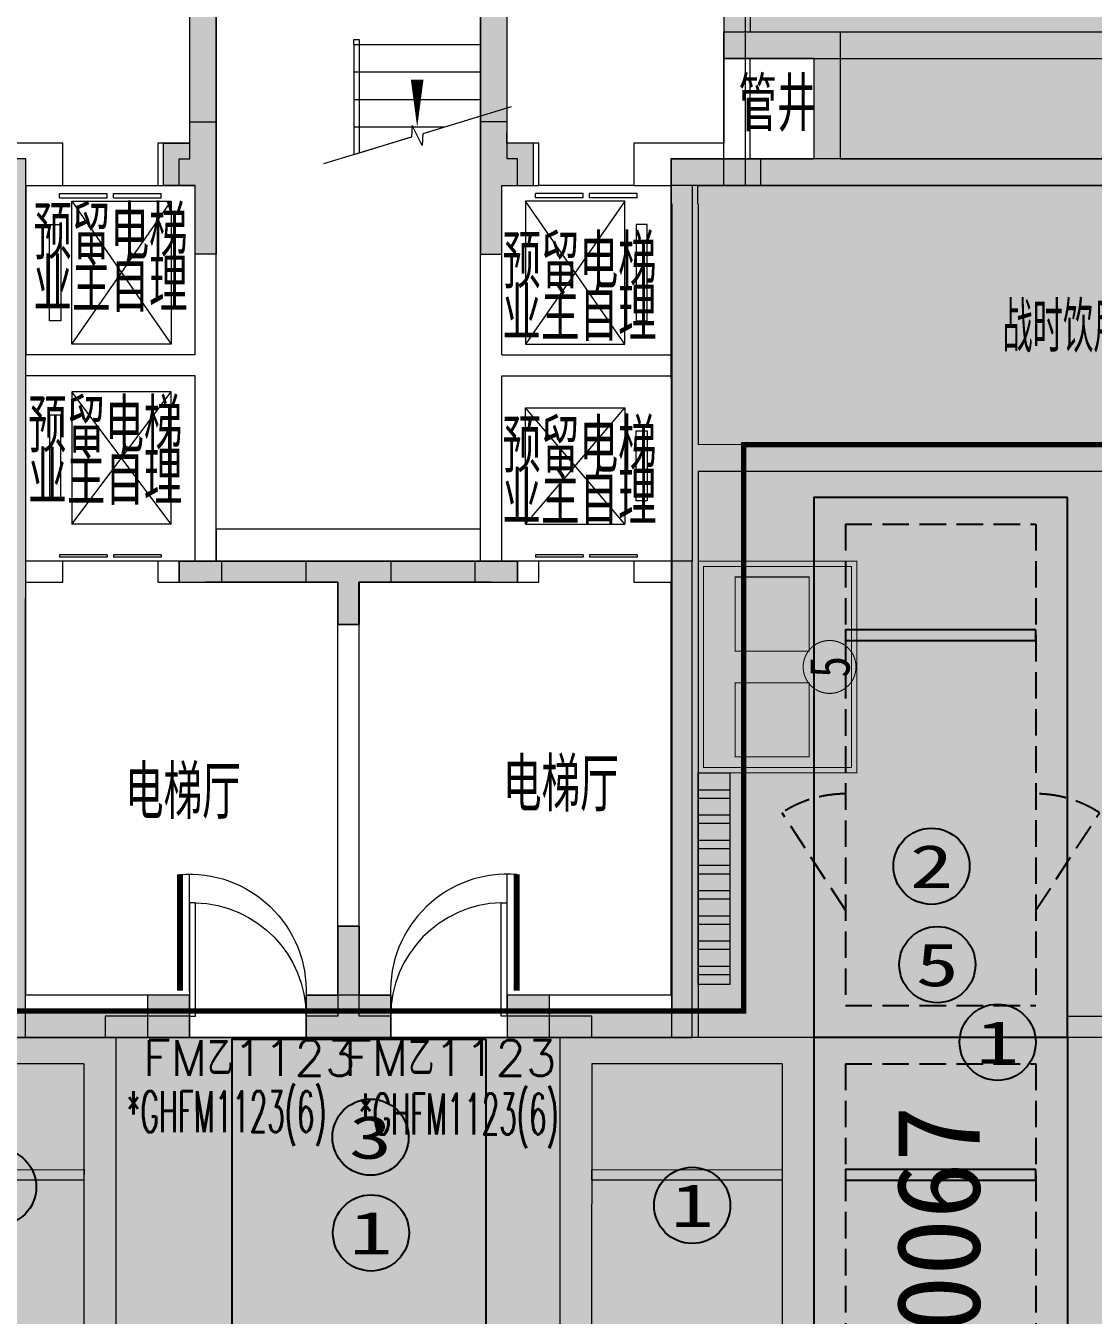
# Model space of a CAD drawing. Extents: x -264757 to 86229, y 4049843 to 4347093.
# Drawn here: x -84506 to -74415, y 4183683 to 4195866 of the extents above; entities that cross this region are included whole.
import ezdxf
from ezdxf.enums import TextEntityAlignment as Align

# ---------------------------------------------------------------- set-up
doc = ezdxf.new("R2010")
doc.units = 0
doc.header["$LTSCALE"] = 1000
doc.header["$MEASUREMENT"] = 0
doc.linetypes.add('AX-01DK-PB01$1$A-001-车位参照B1$0$A-001-车位参照B1$0$A-001-车位参照B1$0$A-H4-001-基本图形$0$A-001-车位B1$0$DASH', pattern=[0.35, 0.25, -0.1])
doc.linetypes.add('DASH', pattern=[0.35, 0.25, -0.1])
doc.layers.get('0').update_dxf_attribs({"color": 8})
doc.layers.add('AX-01DK-PB01$0$AX-001DK-01-PB01-02$0$A-3-WinF(Text)', color=8, linetype='Continuous', plot=False)
doc.layers.add('AX-01DK-PB01$0$AX-03CK-02-PB01$0$AX-03CK-02-PB01$0$WINDOW_TEXT', color=8, linetype='Continuous', plot=False)
for name, color, linetype in [('AX-01DK-PB01$0$AX-03CK-02-PB01$0$AX-03CK-02-PB01$0$PUB_HATCH', 8, 'Continuous'), ('PUB_HATCH', 8, 'Continuous'), ('不利因素2-紧邻集水坑、排水沟', 7, 'Continuous'), ('不利因素3-紧邻房间出入口', 7, 'Continuous'), ('不利因素5-单面靠墙', 7, 'Continuous'), ('不利因素9-坡道上停车', 7, 'Continuous'), ('不可售车位', 255, 'Continuous'), ('子母车位', 7, 'Continuous'), ('普通车位', 7, 'Continuous')]:
    doc.layers.add(name, color=color, linetype=linetype)
doc.layers.add('无关图层', color=8, linetype='Continuous', lineweight=0)
doc.layers.add('无关图层 @ 1', color=8, linetype='Continuous', lineweight=0)
doc.layers.add('车位归属楼栋范围线', color=7, linetype='Continuous', true_color=0x19e6c7)
doc.styles.add('-宋体', font='', dxfattribs={"width": 0.8})
doc.styles.add('AX-01DK-PB01$0$AX-001DK-01-PB01-02$0$_TCH_WINDOW', font='SIMPLEX', dxfattribs={"bigfont": 'GBCBIG'})
doc.styles.add('AX-01DK-PB01$0$AX-03CK-02-PB01$0$AX-03CK-02-PB01$0$_TCH_DIM_T3', font='SIMPLEX', dxfattribs={"width": 0.705882, "bigfont": 'GBCBIG'})
doc.styles.add('AX-01DK-PB01$0$Standard', font='gbenor.shx', dxfattribs={"bigfont": 'gbcbig.shx'})
doc.styles.add('AX-01DK-PB01$1$AX-001DK-01-PB01-02$0$Standard', font='gbenor.shx', dxfattribs={"bigfont": 'gbcbig.shx'})
doc.styles.add('AX-ACK-BIANH1$0$黑体', font='simhei.ttf')
doc.styles.add('AX-ACK-P01-WALL$0$黑体', font='simhei.ttf')
doc.styles.add('SX-ACK-PB01-WNC-ALL$0$黑体', font='simhei.ttf')
doc.styles.add('坑编号', font='', dxfattribs={"width": 0.8})
doc.styles.add('黑体', font='simhei.ttf')
doc.styles.get('-宋体').set_extended_font_data('SimSun')
doc.styles.get('坑编号').set_extended_font_data('SimSun')
pattern_1 = [(180, (475610.28, 3584445.37), (-1e-13, -238.125), []), (180, (475530.9, 3584524.75), (-1e-13, -238.125), [])]

# ---------------------------------------------------------------- blocks, each defined once
blk = doc.blocks.new('A$C741380cb')
at = {"layer": '子母车位', "true_color": 0x0617f9}
h = blk.add_hatch(color=5, dxfattribs=at)
h.dxf.hatch_style = 1
h.paths.add_polyline_path([(2400, 0), (2400, -10400), (0, -10400), (0, 0)])
blk = doc.blocks.new('子母车位1')
at = {"layer": '子母车位', "color": 8, "linetype": 'AX-01DK-PB01$1$A-001-车位参照B1$0$A-001-车位参照B1$0$A-001-车位参照B1$0$A-H4-001-基本图形$0$A-001-车位B1$0$DASH'}
for p, q in [((330318, -478521), (332118, -478521)), ((330318, -478521), (330318, -483071, 0)), ((332118, -478521), (332118, -483071, 0)), ((330318, -483071, 0), (332118, -483071, 0)), ((330318, -483621, 0), (332118, -483621, 0)), ((330318, -483621, 0), (330318, -488371)), ((332118, -483621, 0), (332118, -488371)), ((330318, -488371), (332118, -488371))]:
    blk.add_line(p, q, dxfattribs=at)
at = {"layer": '子母车位', "color": 83}
for p, q in [((330018, -483371, 0), (330018, -488671)), ((330018, -483371, 0), (332418, -483371, 0)), ((332418, -483371, 0), (332418, -488671)), ((330018, -488671), (332418, -488671))]:
    blk.add_line(p, q, dxfattribs=at)
blk.add_lwpolyline([(332418, -478271), (330018, -478271), (330018, -483371), (332418, -483371)], close=True, dxfattribs=at)
at = {"layer": '子母车位'}
blk.add_lwpolyline([(332118, -479521), (330318, -479521), (330318, -479621), (332118, -479621)], close=True, dxfattribs=at)
at = {"layer": '子母车位', "linetype": 'AX-01DK-PB01$1$A-001-车位参照B1$0$A-001-车位参照B1$0$A-001-车位参照B1$0$A-H4-001-基本图形$0$A-001-车位B1$0$DASH'}
for points in [[(330318, -482171), (329718, -481249)], [(332118, -482171), (332718, -481249)]]:
    blk.add_lwpolyline(points, dxfattribs=at)
at = {"layer": '子母车位', "elevation": 0}
blk.add_lwpolyline([(332118, -484621), (330318, -484621), (330318, -484721), (332118, -484721)], close=True, dxfattribs=at)
at = {"layer": '子母车位', "linetype": 'AX-01DK-PB01$1$A-001-车位参照B1$0$A-001-车位参照B1$0$A-001-车位参照B1$0$A-H4-001-基本图形$0$A-001-车位B1$0$DASH', "elevation": 0}
for points in [[(330318, -487471), (329718, -486549)], [(332118, -487471), (332718, -486549)]]:
    blk.add_lwpolyline(points, dxfattribs=at)
at = {"layer": '子母车位', "linetype": 'AX-01DK-PB01$1$A-001-车位参照B1$0$A-001-车位参照B1$0$A-001-车位参照B1$0$A-H4-001-基本图形$0$A-001-车位B1$0$DASH'}
for centre, start, end in [((330318, -482171, 0), 89.9997, 123.0554), ((332118, -482171, 0), 56.9439, 89.9997), ((330318, -487471), 89.9997, 123.0554), ((332118, -487471), 56.9439, 89.9997)]:
    blk.add_arc(centre, 1100, start, end, dxfattribs=at)
at = {"layer": '子母车位', "rotation": 179.9996583709065}
blk.add_blockref('A$C741380cb', (332418, -488671), dxfattribs=at)
blk = doc.blocks.new('A$C7e5eb487')
at = {"layer": '普通车位', "true_color": 0xf18f8e}
h = blk.add_hatch(color=11, dxfattribs=at)
h.dxf.hatch_style = 1
h.paths.add_polyline_path([(2400, 0), (2400, -5300), (0, -5300), (0, 0)])
blk = doc.blocks.new('普通车位')
at = {"layer": '无关图层'}
for p, q in [((-2.253, 3.186), (0.077, 3.764)), ((1.352, -1.38), (0.077, 3.764)), ((-1.889, 2.967), (-0.142, 3.4)), ((1.001, -1.21), (-0.142, 3.4)), ((-0.977, -1.958), (-2.253, 3.186)), ((-0.746, -1.643), (-1.889, 2.967)), ((-0.746, -1.643), (1.001, -1.21)), ((-0.977, -1.958), (1.352, -1.38))]:
    blk.add_line(p, q, dxfattribs=at)
for points in [[(0.074, 2.527), (0.879, 1.777)], [(-1.673, 2.094), (-2.033, 1.054)]]:
    blk.add_lwpolyline(points, dxfattribs=at)
blk.add_lwpolyline([(0.76, -0.239), (-0.987, -0.673), (-1.011, -0.575), (0.736, -0.142)], close=True, dxfattribs=at)
for centre, start, end in [((0.074, 2.527), 283.9287, 316.9845), ((-1.673, 2.094), 250.873, 283.9287)]:
    blk.add_arc(centre, 1.1, start, end, dxfattribs=at)
at = {"layer": '普通车位', "xscale": -0.0009999999999999812, "yscale": 0.0009999999999999812, "zscale": 0.0009999999999999812, "rotation": 13.92873520577783}
blk.add_blockref('A$C7e5eb487', (0.077, 3.764), dxfattribs=at)
blk = doc.blocks.new('SX-ACK-PB01-WNC-ALL$0$20200722.21182536')
at = {"layer": '不利因素3-紧邻房间出入口', "true_color": 0xe4d218}
h = blk.add_hatch(color=52, dxfattribs=at)
h.dxf.hatch_style = 1
edge = h.paths.add_edge_path()
edge.add_arc((360, 360), 360, 0, 360)
at = {"layer": '不利因素3-紧邻房间出入口'}
blk.add_circle((360, 360), 360, dxfattribs=at)
at = {"layer": '不利因素3-紧邻房间出入口', "style": 'SX-ACK-PB01-WNC-ALL$0$黑体', "width": 1.390625}
blk.add_text('3', height=407, dxfattribs=at).set_placement((156, 156), (564, 156), align=Align.FIT)
blk = doc.blocks.new('20200722.21182239')
at = {"layer": '不利因素2-紧邻集水坑、排水沟', "true_color": 0xc46e92}
h = blk.add_hatch(color=233, dxfattribs=at)
h.dxf.hatch_style = 1
edge = h.paths.add_edge_path()
edge.add_arc((360, 360), 360, 0, 360)
at = {"layer": '不利因素2-紧邻集水坑、排水沟'}
blk.add_circle((360, 360), 360, dxfattribs=at)
at = {"layer": '不利因素2-紧邻集水坑、排水沟', "style": '黑体', "width": 1.390625}
blk.add_text('2', height=407, dxfattribs=at).set_placement((156, 156), (564, 156), align=Align.FIT)
blk = doc.blocks.new('SX-ACK-PB01-WNC-ALL$0$20200722.21183209')
at = {"layer": '不利因素5-单面靠墙', "true_color": 0x6d711d}
h = blk.add_hatch(color=66, dxfattribs=at)
h.dxf.hatch_style = 1
edge = h.paths.add_edge_path()
edge.add_arc((360, 360), 360, 0, 360)
at = {"layer": '不利因素5-单面靠墙'}
blk.add_circle((360, 360), 360, dxfattribs=at)
at = {"layer": '不利因素5-单面靠墙', "style": 'SX-ACK-PB01-WNC-ALL$0$黑体', "width": 1.390625}
blk.add_text('5', height=407, dxfattribs=at).set_placement((156, 156), (564, 156), align=Align.FIT)
blk = doc.blocks.new('销控车位')
at = {"layer": '不可售车位', "true_color": 0x757b8a}
h = blk.add_hatch(color=8, dxfattribs=at)
h.dxf.hatch_style = 1
h.paths.add_polyline_path([(2400, 0), (2400, -5300), (0, -5300), (0, 0)])
at = {"layer": '不可售车位', "color": 8, "true_color": 0x757b8a}
blk.add_lwpolyline([(2400, 0), (2400, -5300), (0, -5300), (0, 0)], close=True, dxfattribs=at)
blk = doc.blocks.new('AX-01DK-PB01-RFTC')
at = {"layer": '无关图层'}
h = blk.add_hatch(color=251, dxfattribs=at)
h.dxf.hatch_style = 1
h.paths.add_polyline_path([(19773, -61220), (19773, -62171), (18423, -62170), (18423, -70471), (12324, -70471), (12323, -62170), (7773, -62170), (7777, -120370), (8177, -120370), (8177, -120315), (14323, -119683), (14322, -126122), (25972, -126122), (25972, -124922), (26822, -124926), (26822, -122452), (33923, -122452), (33923, -124922), (34773, -124922), (34773, -126122), (41373, -126125), (41373, -124372), (41823, -124372), (41823, -122152), (41447, -122152), (41447, -120270), (48923, -120270), (48923, -123125), (49323, -123125), (49323, -124675), (51824, -124674), (51824, -124055), (54717, -124055), (54717, -125871), (56816, -125871), (56816, -116250), (55967, -116250), (55967, -111420), (63072, -111420), (63072, -103570), (62080, -103570), (62073, -94584), (64569, -94584), (64573, -65385), (66999, -65385), (67002, -52470), (67402, -52470), (67397, -31965), (65807, -31965), (65807, -26418), (68456, -26418), (68457, -17070), (67422, -17070), (67422, -13843), (60301, -13843), (60302, -3770), (55750, -3770), (55750, -12070), (49652, -12070), (49649, -9275), (45355, -9275), (45349, -3821), (40751, -3820), (40750, -12070), (34663, -12070), (34649, -3820), (25757, -3820), (25757, -12071), (19650, -12071), (19650, -3820), (10752, -3820), (10751, -12072), (4662, -12071), (4661, -3769), (4150, -3770), (100, -3769), (100, -23171), (-701, -23171), (-701, -29550), (100, -29550), (11250, -29550), (11250, -32020), (12100, -32020), (12100, -32970), (10750, -32970), (10754, -41272), (4647, -41271), (4650, -32970), (1953, -32970), (1953, -34670), (100, -34670), (100, -57801), (9743, -57801), (9743, -57272), (13567, -57272), (13567, -56751), (15417, -56751), (15416, -58750), (18923, -58750), (18923, -61220)])
h.paths.add_polyline_path([(41812, -58753), (48919, -58753), (48919, -61220), (49773, -61220), (49773, -62170), (48419, -62173), (48426, -70475), (42319, -70475), (42324, -67872), (39323, -67876), (39323, -62423), (41812, -62423)], flags=16)
h.paths.add_polyline_path([(33923, -58751), (33923, -61220), (34773, -61220), (34773, -62170), (33423, -62171), (33430, -70475), (27323, -70475), (27323, -62171), (26373, -62170), (26373, -60670), (26815, -60670), (26823, -58751), (31623, -58751), (31623, -58751)], flags=16)
h.paths.add_polyline_path([(40754, -41272), (34647, -41271), (34650, -32970), (33700, -32970), (33700, -31470), (34142, -31470), (34150, -29551), (38951, -29551), (38950, -29550), (41250, -29550), (41250, -32020), (42100, -32020), (42100, -32970), (40750, -32970)], flags=16)
h.paths.add_polyline_path([(49647, -41270), (49655, -38470), (45349, -38475), (45349, -33220), (49142, -33220), (49142, -29550), (56249, -29550), (56250, -32020), (57100, -32020), (57100, -32970), (55749, -32970), (55754, -41271)], flags=16)
h.paths.add_polyline_path([(25764, -41272), (19657, -41271), (19657, -32970), (19150, -32970), (19150, -29550), (26257, -29550), (26250, -32020), (27100, -32020), (27100, -32970), (25757, -32970)], flags=16)
h.paths.add_polyline_path([(41812, -87950), (48919, -87950), (48919, -90420), (49773, -90420), (49773, -91370), (48419, -91370), (48428, -99684), (41519, -99659), (41519, -97070), (39326, -97074), (39319, -91620), (41822, -91620)], flags=16)
h.paths.add_polyline_path([(33925, -87950), (33923, -90420), (34773, -90420), (34773, -91370), (33425, -91370), (33428, -99683), (26519, -99658), (26523, -95371), (27330, -95371), (27324, -91371), (26373, -91370), (26373, -89870), (26823, -89870), (26823, -87951), (31623, -87951), (31623, -87951)], flags=16)
h.paths.add_polyline_path([(18923, -87950), (18922, -90419), (19772, -90419), (19772, -91369), (18420, -91369), (18427, -99677), (11523, -99666), (11523, -95370), (12323, -95370), (12323, -91370), (10974, -91370), (10974, -90420), (11823, -90420), (11823, -87950)], flags=16)
h.paths.add_polyline_path([(62209, -60116), (64273, -60116), (64273, -55267), (62209, -55267)], flags=16)
h.paths.add_polyline_path([(59799, -89432), (61752, -89432), (61752, -84521), (59799, -84521)], flags=16)
blk.add_lwpolyline([(100, -29550), (11250, -29550), (11250, -32020), (12100, -32020), (12100, -32970), (10750, -32970), (10754, -41272), (4647, -41271), (4650, -32970), (1953, -32970), (1953, -34670), (99, -34670)], dxfattribs=at)
blk = doc.blocks.new('*U122')
at = {"layer": '无关图层', "const_width": 10}
for points in [[(1000, 0), (-1000, 0), (-1000, 1500), (1000, 1500)], [(950, 50), (-950, 50), (-950, 1450), (950, 1450)], [(-150, 1050), (-850, 1050), (-850, 350), (-150, 350)], [(850, 1050), (150, 1050), (150, 350), (850, 350)]]:
    blk.add_lwpolyline(points, close=True, dxfattribs=at)
blk.add_lwpolyline([(0, 1492, 0.098491), (-96, 1473, 0.098491), (-177, 1419, 0.098491), (-231, 1338, 0.098491), (-250, 1242, 0.098491), (-231, 1146, 0.098491), (-177, 1065, 0.098491), (-96, 1011, 0.098491), (0, 992, 0.098491), (96, 1011, 0.098491), (177, 1065, 0.098491), (231, 1146, 0.098491), (250, 1242, 0.098491), (231, 1338, 0.098491), (177, 1419, 0.098491), (96, 1473, 0.098491)], format="xyb", close=True, dxfattribs=at)
at = {"layer": '无关图层', "style": '坑编号', "width": 0.8}
blk.add_attdef('X', text='', height=380, dxfattribs=at).set_placement((0, 1242), align=Align.MIDDLE_CENTER)
blk = doc.blocks.new('*U184')
at = {"layer": '无关图层'}
ref = blk.add_blockref('*U122', (-78149, 4189808), dxfattribs=dict(at, xscale=-1, rotation=270))
ref.add_attrib('X', '5', dxfattribs={"layer": '无关图层 @ 1', "height": 380, "rotation": 90, "style": '坑编号', "width": 0.8}).set_placement((-76907, 4189808), align=Align.MIDDLE_CENTER)
blk = doc.blocks.new('fasdfasdfasdfasdfasdf')
at = {"layer": '不利因素9-坡道上停车', "true_color": 0xe0aa15}
h = blk.add_hatch(color=42, dxfattribs=at)
h.dxf.hatch_style = 1
edge = h.paths.add_edge_path()
edge.add_arc((-119587, 4058555), 720, 0, 360)
at = {"layer": '不利因素9-坡道上停车'}
blk.add_circle((-119587, 4058555), 720, dxfattribs=at)
at = {"layer": '不利因素9-坡道上停车', "style": 'AX-ACK-P01-WALL$0$黑体', "width": 1.390625}
blk.add_text('1', height=815, dxfattribs=at).set_placement((-119994, 4058148), (-119180, 4058148), align=Align.FIT)
blk = doc.blocks.new('AX-01DK-PB01$0$AX-001DK-01-PP01$0$AX-001DK-01-PP01$0$$DORLIB2D$00000127')
at = {"layer": '无关图层'}
for points in [[(-0.533, 0.795), (-0.533, 0.69)], [(-0.033, 0.795), (-0.533, 0.795)], [(-0.033, 0.69), (-0.533, 0.69)], [(-0.033, 0.795), (-0.033, 0.69)], [(0.533, 0.795), (0.033, 0.795)], [(0.033, 0.795), (0.033, 0.69)], [(0.533, 0.69), (0.033, 0.69)], [(0.533, 0.795), (0.533, 0.69)], [(0.5, 0.5), (-0.5, 0.5)]]:
    blk.add_lwpolyline(points, dxfattribs=at)
blk = doc.blocks.new('AX-01DK-PB01$0$$DorLib2D$00000001')
at = {"layer": '无关图层'}
for p, q in [((0.45, 0.975), (0.5, 0.975)), ((0.45, 0), (0.45, 0.975)), ((0.5, 0), (0.5, 0.975)), ((0.5, 0), (0.45, 0))]:
    blk.add_line(p, q, dxfattribs=at)
at = {"layer": '无关图层', "lineweight": 13}
blk.add_arc((0.475, 0), 0.975, 91.4693, 180, dxfattribs=at)
blk = doc.blocks.new('AX-01DK-PB01$0$AX-03CK-02-PB01$0$AX-03CK-02-PB01$0$$U_DORLIB2D$00000009')
at = {"layer": '无关图层'}
blk.add_line((0.5, 0.219), (0.5, 1.213), dxfattribs=at)
at = {"layer": '无关图层', "const_width": 0.05}
blk.add_lwpolyline([(0.583, 0.219), (0.583, 1.219)], dxfattribs=at)
at = {"layer": '无关图层'}
blk.add_arc((0.5, 0.219), 1.001, 85.224, 182.3859, dxfattribs=at)
blk = doc.blocks.new('_FZH')
blk.add_lwpolyline([(-0.5, -0.5), (0.5, -0.5), (0.5, 0.5), (-0.5, 0.5)], close=True)
at = {"layer": 'PUB_HATCH'}
blk.add_solid([(-0.5, -0.5), (0.5, -0.5), (-0.5, 0.5), (0.5, 0.5)], dxfattribs=at)

msp = doc.modelspace()

# ---------------------------------------------------------------- hatches: boundary and pattern name
at = {"layer": 'AX-01DK-PB01$0$AX-03CK-02-PB01$0$AX-03CK-02-PB01$0$PUB_HATCH'}
for points in [[(-77656.4, 4198328), (-77906.4, 4198028), (-77906.4, 4195558), (-77656.4, 4195808)], [(-77656.4, 4195808), (-77906.4, 4195558), (-77056.4, 4195558), (-76806.4, 4195808)], [(-76806.4, 4195808), (-77056.4, 4195558), (-77056.4, 4194608), (-76931.4, 4194524.6), (-76806.4, 4194608)], [(-78406.4, 4194608), (-78156.4, 4194358), (-76931.4, 4194358), (-76931.4, 4194524.6), (-77056.4, 4194608)], [(-78156.4, 4194358), (-78406.4, 4194608), (-78406.4, 4194183), (-78318.2, 4194183.2), (-78156.4, 4194183)], [(-76931.4, 4194524.6), (-76931.4, 4194358), (-73854.2, 4194358), (-73854.2, 4194608), (-76806.4, 4194608)], [(-78320.6, 4194183.1), (-78399, 4194183.3), (-78399, 4191783.4), (-78232.4, 4191783.4), (-78149, 4191908.4), (-78149, 4194183.3)], [(-78149, 4191658.4), (-71749.8, 4191657.6), (-71749.8, 4191907.6), (-78149, 4191908.4), (-78232.4, 4191783.4)], [(-78232.4, 4191783.4), (-78399, 4191783.4), (-78399, 4186558.3), (-78149, 4186308.4), (-78149, 4191658.4)], [(-81857, 4186307.8), (-81056.5, 4186308), (-81056.6, 4186708), (-81857, 4186707.8)], [(-79956.6, 4186707.7), (-79731.6, 4186707.8), (-79731.6, 4186708.1), (-79956.6, 4186708.1)], [(-79731.5, 4186308.5), (-79956.5, 4186308.4), (-79956.6, 4186707.7), (-79956.5, 4186308.1), (-79731.5, 4186308.1)], [(-83181.7, 4186308), (-83356.4, 4186308), (-83356.4, 4186557.6), (-84506.4, 4186557.5), (-84756.4, 4186307.4), (-83181.7, 4186307.7)], [(-79556, 4186558.2), (-79555.9, 4186308.5), (-79731.5, 4186308.5), (-79731.5, 4186308.1), (-78149, 4186308.4), (-78399, 4186558.3)], [(-82957, 4186307.7), (-82957, 4186308), (-83181.7, 4186308), (-83181.7, 4186307.7)]]:
    msp.add_hatch(color=256, dxfattribs=at).paths.add_polyline_path(points)
at = {"layer": '无关图层'}
h = msp.add_hatch(color=256, dxfattribs=at)
h.dxf.hatch_style = 1
h.paths.add_polyline_path([(-83055.7, 4194357.8), (-83055.7, 4194607.8), (-82956.6, 4194607.8), (-82956.6, 4198327.8), (-82706.6, 4198327.8), (-82705.7, 4194607.8), (-82705.7, 4193707.8), (-82905.7, 4193707.8), (-82905.7, 4194357.8)])
h = msp.add_hatch(color=256, dxfattribs=at)
h.dxf.hatch_style = 1
h.paths.add_polyline_path([(-79856.8, 4194357.8), (-79856.8, 4194607.8), (-79955.9, 4194607.8), (-79955.9, 4198327.8), (-80205.9, 4198327.8), (-80206.8, 4194607.8), (-80206.8, 4193707.8), (-80006.8, 4193707.8), (-80006.8, 4194357.8)])
for points in [[(-83205.7, 4194758.3), (-82955.7, 4194758.3), (-82956.6, 4194958.3), (-82705.7, 4194958.3), (-82705.7, 4193708), (-82906.4, 4193708), (-82906.4, 4194357.8), (-83205.7, 4194358.3)], [(-79707.3, 4194758.3), (-79957.3, 4194758.3), (-79956.4, 4194958.3), (-80207.3, 4194958.3), (-80207.3, 4193708), (-80006.6, 4193708), (-80006.6, 4194357.8), (-79707.3, 4194358.3)], [(-77556.2, 4194608), (-78406.2, 4194608), (-78406.2, 4194358.8), (-77556.2, 4194358.8)], [(-83056.4, 4190807.4), (-82656.2, 4190808), (-82656.2, 4190606.9), (-83056.4, 4190606.4)], [(-81055.7, 4190808), (-81055.7, 4190608), (-81355.8, 4190608), (-81356, 4190208), (-81557.1, 4190208), (-81556.4, 4190608), (-81856.8, 4190608), (-81856.8, 4190808)], [(-80256.6, 4190807.4), (-79856.4, 4190808), (-79856.4, 4190606.9), (-80256.6, 4190606.4)], [(-81855.9, 4186708), (-81555.7, 4186708), (-81555.7, 4187358), (-81355.7, 4187358), (-81355.7, 4186708), (-81055.7, 4186708), (-81055.7, 4186308), (-81855.9, 4186308)], [(-74656.4, 4186508), (-74056.4, 4186508), (-74056.4, 4186858), (-73856.4, 4186858), (-73856.4, 4186508), (-73256.4, 4186508), (-73256.4, 4186308), (-74656.4, 4186308)], [(-82955.5, 4186509), (-83755.7, 4186509.5), (-83755.7, 4186308.5), (-82955.5, 4186308)], [(-79155.7, 4186508.5), (-79955.9, 4186509), (-79955.9, 4186308), (-79155.7, 4186307.4)]]:
    msp.add_hatch(color=256, dxfattribs=at).paths.add_polyline_path(points)
h = msp.add_hatch(color=256, dxfattribs=at)
h.dxf.hatch_style = 1
h.paths.add_polyline_path([(-79856.4, 4190808), (-83056.4, 4190808), (-83056.4, 4190608), (-81556.4, 4190608), (-81556.4, 4190208), (-81356.4, 4190208), (-81356.4, 4190608), (-79856.4, 4190608)])
h = msp.add_hatch(dxfattribs=at)
h.set_pattern_fill('ANSI32', color=256, scale=50, angle=-225)
h.set_pattern_definition(pattern_1)
h.paths.add_polyline_path([(-78149, 4186808), (-78149, 4188808), (-77849, 4188808), (-77849, 4186808)])
h = msp.add_hatch(dxfattribs=at)
h.set_pattern_fill('ANSI32', color=256, scale=50, angle=-225)
h.set_pattern_definition(pattern_1)
h.paths.add_polyline_path([(-78149, 4186808), (-78149, 4188808), (-77849, 4188808), (-77849, 4186808)])
h = msp.add_hatch(color=256, dxfattribs=at)
h.dxf.hatch_style = 1
h.paths.add_polyline_path([(-79155.7, 4186508), (-81355.7, 4186508), (-81355.7, 4187358), (-81555.7, 4187358), (-81555.7, 4186508), (-83755.7, 4186508), (-83755.7, 4186308), (-79155.7, 4186308)])
h.paths.add_polyline_path([(-81855.7, 4186308), (-82955.7, 4186308), (-82955.7, 4186508), (-81855.7, 4186508)])
h.paths.add_polyline_path([(-79955.9, 4186308), (-81055.7, 4186308), (-81055.7, 4186508), (-79955.9, 4186508)], flags=17)

# ---------------------------------------------------------------- linework, layer by layer
for p, q in [((-77706, 4198277.8), (-77706, 4194357.8)), ((-77656.4, 4198328), (-77656.4, 4195808)), ((-82956.4, 4194757.8), (-82956.4, 4198076.6)), ((-82706.4, 4194457.8), (-82706.4, 4198077.8)), ((-80206.4, 4194457.8), (-80206.4, 4198077.8)), ((-79956.4, 4194757.8), (-79956.4, 4198077.8)), ((-77906.4, 4198028), (-77906.4, 4195558)), ((-77906, 4198077.8), (-77906, 4194757.8)), ((-77656.4, 4195808), (-76806.4, 4195808)), ((-76806.4, 4195808), (-76806.4, 4194608)), ((-81406, 4195687.8), (-81406, 4195737.8)), ((-81406, 4195737.8), (-81356, 4195737.8)), ((-81406, 4195687.8), (-81406, 4194648.1)), ((-81406, 4195687.8), (-81406, 4194648.1)), ((-80206, 4195687.8), (-81406, 4195687.8)), ((-81356, 4195737.8), (-81356, 4194663.2)), ((-80206, 4195687.8), (-80206, 4195012.1)), ((-77906.4, 4195558), (-77056.4, 4195558)), ((-77056.4, 4195558), (-77056.4, 4194608)), ((-80206, 4195427.8), (-81406, 4195427.8)), ((-80206, 4195167.8), (-81406, 4195167.8)), ((-80206, 4195012.1), (-80721.8, 4194855.6)), ((-80549.7, 4194907.8), (-81406, 4194907.8)), ((-80874.6, 4194809.3), (-81406, 4194648.1)), ((-84156.4, 4194757.8), (-84606.4, 4194757.8)), ((-84156.4, 4194357.8), (-84156.4, 4194757.8)), ((-82956.4, 4194757.8), (-83256.4, 4194757.8)), ((-83256.4, 4194757.8), (-83256.4, 4194357.8)), ((-79656.4, 4194757.8), (-79956.4, 4194757.8)), ((-79656.4, 4194357.8), (-79656.4, 4194757.8)), ((-78306, 4194757.8), (-78756.4, 4194757.8)), ((-78756.4, 4194757.8), (-78756.4, 4194357.8)), ((-77906, 4194757.8), (-78306, 4194757.8)), ((-78406.4, 4194608), (-77056.4, 4194608)), ((-78406.4, 4194608), (-78406.4, 4194183)), ((-76806.4, 4194608), (-73854.2, 4194608)), ((-82706.4, 4192657.8), (-82706.4, 4194457.8)), ((-80206.4, 4192657.8), (-80206.4, 4194457.8)), ((-84506.4, 4194357.8), (-84506.4, 4192757.8)), ((-84506.4, 4194357.8), (-84156.4, 4194357.8)), ((-83256.4, 4194357.8), (-82906.4, 4194357.8)), ((-82906.4, 4192757.8), (-82906.4, 4194357.8)), ((-80006.4, 4192757.8), (-80006.4, 4194357.8)), ((-80006.4, 4194357.8), (-79656.4, 4194357.8)), ((-78756.4, 4194357.8), (-78406, 4194357.8)), ((-78406, 4194357.8), (-78406, 4192757.8)), ((-78206, 4194357.8), (-78206, 4192657.8)), ((-77706, 4194357.8), (-78206, 4194357.8)), ((-78156.4, 4194358), (-76931.4, 4194358)), ((-78156.4, 4194358), (-78156.4, 4194183)), ((-76931.4, 4194358), (-73854.2, 4194358)), ((-78399, 4194183.3), (-78399, 4191783.4)), ((-78149, 4194183.3), (-78149, 4191908.4)), ((-82906.4, 4192757.8), (-84506.4, 4192757.8)), ((-80006.4, 4192757.8), (-78406, 4192757.8)), ((-82706.4, 4190807.8), (-82706.4, 4192657.8)), ((-80206.4, 4190807.8), (-80206.4, 4192657.8)), ((-78206, 4192657.8), (-78206, 4190807.8)), ((-82906.4, 4192557.8), (-84506.4, 4192557.8)), ((-84506.4, 4190807.8), (-84506.4, 4192557.8)), ((-82906.4, 4190807.8), (-82906.4, 4192557.8)), ((-80006.4, 4192557.8), (-78406, 4192557.8)), ((-80006.4, 4190807.8), (-80006.4, 4192557.8)), ((-78406, 4192557.8), (-78406, 4190807.8)), ((-83131.4, 4192407.8), (-84071.4, 4192407.8)), ((-84071.4, 4192407.8), (-84071.4, 4191157.8)), ((-84071.4, 4191157.8), (-83131.4, 4192407.8)), ((-83131.4, 4191157.8), (-84071.4, 4192407.8)), ((-83131.4, 4191157.8), (-83131.4, 4192407.8)), ((-79781.4, 4191157.8), (-79781.4, 4192257.8)), ((-79781.4, 4192257.8), (-78841.4, 4192257.8)), ((-78841.4, 4191157.8), (-79781.4, 4192257.8)), ((-79781.4, 4191157.8), (-78841.4, 4192257.8)), ((-78841.4, 4192257.8), (-78841.4, 4191157.8)), ((-84176.4, 4192187.8), (-84281.4, 4192187.8)), ((-84281.4, 4192187.8), (-84281.4, 4191377.8)), ((-84176.4, 4191377.8), (-84176.4, 4192187.8)), ((-78736.4, 4191377.8), (-78736.4, 4192037.8)), ((-78736.4, 4192037.8), (-78631.4, 4192037.8)), ((-78631.4, 4192037.8), (-78631.4, 4191377.8)), ((-71749.8, 4191907.6), (-78149, 4191908.4)), ((-78399, 4191783.4), (-78399, 4186558.3)), ((-78149, 4191658.4), (-71749.8, 4191657.6)), ((-78149, 4191658.4), (-78149, 4186308.4)), ((-84176.4, 4191377.8), (-84281.4, 4191377.8)), ((-78631.4, 4191377.8), (-78736.4, 4191377.8)), ((-84156.4, 4190807.8), (-84506.4, 4190807.8)), ((-84156.4, 4190607.8), (-84156.4, 4190807.8)), ((-82906.4, 4190807.8), (-83256.4, 4190807.8)), ((-83256.4, 4190807.8), (-83256.4, 4190607.8)), ((-81456, 4190807.8), (-82706.4, 4190807.8)), ((-80206.4, 4190807.8), (-81456, 4190807.8)), ((-79656.4, 4190807.8), (-80006.4, 4190807.8)), ((-79656.4, 4190607.8), (-79656.4, 4190807.8)), ((-78206.2, 4190807.8), (-78756.4, 4190807.8)), ((-78756.4, 4190807.8), (-78756.4, 4190607.8)), ((-78206, 4190807.8), (-78406, 4190807.8)), ((-78206.2, 4186307.8), (-78206.2, 4190807.8)), ((-84506.4, 4186707.8), (-84506.4, 4190607.8)), ((-84506.4, 4190607.8), (-84156.4, 4190607.8)), ((-83256.4, 4190607.8), (-82806.4, 4190607.8)), ((-81556, 4190607.8), (-82806.4, 4190607.8)), ((-81556, 4186707.8), (-81556, 4190607.8)), ((-80106.4, 4190607.8), (-81356, 4190607.8)), ((-81356, 4186707.8), (-81356, 4190607.8)), ((-80106.4, 4190607.8), (-79656.4, 4190607.8)), ((-78756.4, 4190607.8), (-78406.2, 4190607.8)), ((-78406.2, 4186707.8), (-78406.2, 4190607.8)), ((-82956, 4186707.8), (-84506.4, 4186707.8)), ((-82957, 4186307.7), (-82957, 4186707.7)), ((-82956, 4186307.8), (-82956, 4186707.8)), ((-81056.6, 4186708), (-81857, 4186707.8)), ((-81857, 4186707.8), (-81857, 4186307.8)), ((-81556, 4186707.8), (-81856, 4186707.8)), ((-81856, 4186707.8), (-81856, 4186307.8)), ((-81056.3, 4186707.8), (-81356, 4186707.8)), ((-81056.5, 4186308), (-81056.6, 4186708)), ((-81056.3, 4186307.8), (-81056.3, 4186707.8)), ((-79731.6, 4186708.1), (-79956.6, 4186708.1)), ((-79956.6, 4186708.1), (-79956.6, 4186707.7)), ((-79956.6, 4186707.7), (-79956.5, 4186308.1)), ((-78406.2, 4186707.8), (-79956.3, 4186707.8)), ((-79956.3, 4186707.8), (-79956.3, 4186307.8)), ((-79731.6, 4186707.8), (-79731.6, 4186708.1)), ((-84506.4, 4186557.5), (-83356.4, 4186557.6)), ((-79556, 4186558.2), (-78399, 4186558.3)), ((-84756.4, 4186307.4), (-83181.7, 4186307.7)), ((-84706.4, 4186307.8), (-82956, 4186307.8)), ((-83181.7, 4186307.7), (-82957, 4186307.7)), ((-82957, 4186307.7), (-81857, 4186307.8)), ((-81857, 4186307.8), (-81056.5, 4186308)), ((-81856, 4186307.8), (-81456, 4186307.8)), ((-81456, 4186307.8), (-81056.3, 4186307.8)), ((-81056.5, 4186308), (-79956.5, 4186308.1)), ((-79956.5, 4186308.1), (-79731.5, 4186308.1)), ((-79956.3, 4186307.8), (-78206.2, 4186307.8)), ((-79731.5, 4186308.1), (-78149, 4186308.4))]:
    msp.add_line(p, q, dxfattribs=at)
for points in [[(-83055.7, 4194357.8), (-83055.7, 4194607.8), (-82956.6, 4194607.8), (-82956.6, 4198327.8), (-82706.6, 4198327.8), (-82705.7, 4194607.8), (-82705.7, 4193707.8), (-82905.7, 4193707.8), (-82905.7, 4194357.8)], [(-79856.8, 4194357.8), (-79856.8, 4194607.8), (-79955.9, 4194607.8), (-79955.9, 4198327.8), (-80205.9, 4198327.8), (-80206.8, 4194607.8), (-80206.8, 4193707.8), (-80006.8, 4193707.8), (-80006.8, 4194357.8)], [(-77906.8, 4194357.9), (-77906.8, 4195808), (-70007.1, 4195808), (-70007.1, 4194357.9)], [(-77656.8, 4194607.9), (-77656.8, 4195558), (-70257.1, 4195558), (-70257.1, 4194607.9)], [(-83205.7, 4194758.3), (-82955.7, 4194758.3), (-82956.6, 4194958.3), (-82705.7, 4194958.3), (-82705.7, 4193708), (-82906.4, 4193708), (-82906.4, 4194357.8), (-83205.7, 4194358.3)], [(-79707.3, 4194758.3), (-79957.3, 4194758.3), (-79956.4, 4194958.3), (-80207.3, 4194958.3), (-80207.3, 4193708), (-80006.6, 4193708), (-80006.6, 4194357.8), (-79707.3, 4194358.3)], [(-77556.2, 4194608), (-78406.2, 4194608), (-78406.2, 4194358.8), (-77556.2, 4194358.8)], [(-84071.4, 4194207.8), (-83131.4, 4194207.8), (-83131.4, 4192857.8), (-84071.4, 4192857.8)], [(-78841.4, 4194207.8), (-79781.4, 4194207.8), (-79781.4, 4192857.8), (-78841.4, 4192857.8)], [(-84281.4, 4193987.8), (-84176.4, 4193987.8), (-84176.4, 4193077.8), (-84281.4, 4193077.8)], [(-78631.4, 4193987.8), (-78736.4, 4193987.8), (-78736.4, 4193077.8), (-78631.4, 4193077.8)], [(-79856.4, 4190808), (-83056.4, 4190808), (-83056.4, 4190608), (-81556.4, 4190608), (-81556.4, 4190208), (-81356.4, 4190208), (-81356.4, 4190608), (-79856.4, 4190608)], [(-83056.4, 4190807.4), (-82656.2, 4190808), (-82656.2, 4190606.9), (-83056.4, 4190606.4)], [(-81055.7, 4190808), (-81055.7, 4190608), (-81355.8, 4190608), (-81356, 4190208), (-81557.1, 4190208), (-81556.4, 4190608), (-81856.8, 4190608), (-81856.8, 4190808)], [(-80256.6, 4190807.4), (-79856.4, 4190808), (-79856.4, 4190606.9), (-80256.6, 4190606.4)], [(-81055.7, 4186508), (-81355.7, 4186508), (-81355.7, 4187358), (-81555.7, 4187358), (-81555.7, 4186508), (-81855.9, 4186508), (-81855.9, 4186308), (-81055.7, 4186308)], [(-81855.9, 4186708), (-81555.7, 4186708), (-81555.7, 4187358), (-81355.7, 4187358), (-81355.7, 4186708), (-81055.7, 4186708), (-81055.7, 4186308), (-81855.9, 4186308)], [(-74656.4, 4186508), (-74056.4, 4186508), (-74056.4, 4186858), (-73856.4, 4186858), (-73856.4, 4186508), (-73256.4, 4186508), (-73256.4, 4186308), (-74656.4, 4186308)], [(-82955.5, 4186509), (-83755.7, 4186509.5), (-83755.7, 4186308.5), (-82955.5, 4186308)], [(-79155.7, 4186508.5), (-79955.9, 4186509), (-79955.9, 4186308), (-79155.7, 4186307.4)]]:
    msp.add_lwpolyline(points, close=True, dxfattribs=at)
msp.add_lwpolyline([(-80806, 4195687.8, 0, 0, 0), (-80806, 4194907.8, 0, 120, 0), (-80806, 4195357.8, 0, 0, 0)], format="xyseb", dxfattribs=at)
for points in [[(-79919, 4195099.1), (-80752.2, 4194846.4), (-80758.3, 4194734.8), (-80854.7, 4194925), (-80859.9, 4194813.7), (-81693.1, 4194561)], [(-84071.4, 4192857.8), (-83131.4, 4194207.8)], [(-84071.4, 4194207.8), (-83131.4, 4192857.8)], [(-78841.4, 4192857.8), (-79781.4, 4194207.8)], [(-78841.4, 4194207.8), (-79781.4, 4192857.8)], [(-83131.4, 4191157.8), (-84071.4, 4191157.8)], [(-79781.4, 4191157.8), (-78841.4, 4191157.8)], [(-80206.4, 4190808.8), (-80206.4, 4191108.8), (-82706.4, 4191108.8), (-82706.4, 4190808.8), (-80206.4, 4190807.8), (-80206.4, 4191108.8)], [(-78149, 4186808), (-78149, 4188808), (-77849, 4188808), (-77849, 4186808), (-78149, 4186808)], [(-78149, 4186808), (-78149, 4188808), (-77849, 4188808), (-77849, 4186808), (-78149, 4186808)]]:
    msp.add_lwpolyline(points, dxfattribs=at)
at = {"layer": '车位归属楼栋范围线', "linetype": 'DASH', "ltscale": 5, "const_width": 50}
msp.add_lwpolyline([(-33283.3, 4146883.7), (-33283.3, 4175514.4), (-29137.4, 4175514.4), (-29137.4, 4186656.6), (-44355, 4186656.6), (-44355, 4191625.1), (-47611.1, 4191625.1), (-47611.1, 4186680.1), (-55404.2, 4186680.1), (-55404.2, 4191908), (-58670.9, 4191908), (-58670.9, 4186858), (-70304.1, 4186858), (-70303.6, 4191907.5), (-77719.4, 4191908.3), (-77719.4, 4186558.3), (-88759.6, 4186558.3), (-88759.6, 4169777), (-77533.6, 4169777), (-77534.3, 4165409), (-76833.6, 4165408), (-76833.1, 4158725), (-81133.4, 4158725), (-81133.4, 4140728.4)], dxfattribs=at)

# ---------------------------------------------------------------- block references
at = {"layer": '不利因素2-紧邻集水坑、排水沟'}
msp.add_blockref('20200722.21182239', (-76303.9, 4187564.6, 0), dxfattribs=at)
at = {"layer": '不利因素3-紧邻房间出入口'}
msp.add_blockref('SX-ACK-PB01-WNC-ALL$0$20200722.21182536', (-81607.5, 4185004.8, 0), dxfattribs=at)
at = {"layer": '不利因素5-单面靠墙'}
msp.add_blockref('SX-ACK-PB01-WNC-ALL$0$20200722.21183209', (-76248.5, 4186635, 0), dxfattribs=at)
at = {"layer": '不可售车位'}
msp.add_blockref('销控车位', (-82556.4, 4186291.7, 0), dxfattribs=at)
at = {"layer": '子母车位', "rotation": 0.0003416290935707719}
msp.add_blockref('子母车位1', (-407077.3, 4669677.7), dxfattribs=at)
at = {"layer": '无关图层'}
msp.add_blockref('AX-01DK-PB01-RFTC', (-89156.8, 4227579.4), dxfattribs=at)
for name, p, xscale, yscale, zscale, rotation in [('AX-01DK-PB01$0$AX-001DK-01-PP01$0$AX-001DK-01-PP01$0$$DORLIB2D$00000127', (-83706.4, 4194557.8), -900, -400, 400, 359.999999999911), ('AX-01DK-PB01$0$AX-001DK-01-PP01$0$AX-001DK-01-PP01$0$$DORLIB2D$00000127', (-79206.4, 4194557.8), -900, 400, 400, 180), ('AX-01DK-PB01$0$AX-001DK-01-PP01$0$AX-001DK-01-PP01$0$$DORLIB2D$00000127', (-83706.4, 4190707.8), 900, 200, 200, 7.174070222237814e-09), ('AX-01DK-PB01$0$AX-001DK-01-PP01$0$AX-001DK-01-PP01$0$$DORLIB2D$00000127', (-79206.4, 4190707.8), -900, -200, 200, 179.9999999925303), ('_FZH', (-79756.2, 4186508.1), 399.3189769624463, 400.6034757658382, 400.6034757658382, 90.0160045278298)]:
    msp.add_blockref(name, p, dxfattribs=dict(at, xscale=xscale, yscale=yscale, zscale=zscale, rotation=rotation))
ref = msp.add_blockref('AX-01DK-PB01$0$AX-03CK-02-PB01$0$AX-03CK-02-PB01$0$$U_DORLIB2D$00000009', (-82407, 4186507.8), dxfattribs=dict(at, xscale=-1100, yscale=1100, zscale=400, rotation=0.00800226912614267))
ref.add_attrib('A', '*GHFM1123(6)', (-83553.4, 4185412.7), dxfattribs={"layer": 'AX-01DK-PB01$0$AX-03CK-02-PB01$0$AX-03CK-02-PB01$0$WINDOW_TEXT', "height": 386.75, "rotation": 0.008, "style": 'AX-01DK-PB01$0$AX-03CK-02-PB01$0$AX-03CK-02-PB01$0$_TCH_DIM_T3', "width": 0.49827})
ref = msp.add_blockref('AX-01DK-PB01$0$AX-03CK-02-PB01$0$AX-03CK-02-PB01$0$$U_DORLIB2D$00000009', (-80506.6, 4186508), dxfattribs=dict(at, xscale=1100, yscale=1100, zscale=400, rotation=0.00800226912614267))
ref.add_attrib('A', '*GHFM1123(6)', (-81359.1, 4185389.3), dxfattribs={"layer": 'AX-01DK-PB01$0$AX-03CK-02-PB01$0$AX-03CK-02-PB01$0$WINDOW_TEXT', "height": 386.75, "rotation": 0.008, "style": 'AX-01DK-PB01$0$AX-03CK-02-PB01$0$AX-03CK-02-PB01$0$_TCH_DIM_T3', "width": 0.49827})
ref = msp.add_blockref('AX-01DK-PB01$0$$DorLib2D$00000001', (-82406, 4186507.8), dxfattribs=dict(at, xscale=1100, yscale=-1100, zscale=400, rotation=180.0000000004404))
ref.add_attrib('A', 'FM乙1123', (-83397, 4185944.8), dxfattribs={"layer": 'AX-01DK-PB01$0$AX-001DK-01-PB01-02$0$A-3-WinF(Text)', "height": 337.59, "style": 'AX-01DK-PB01$0$AX-001DK-01-PB01-02$0$_TCH_WINDOW'})
ref = msp.add_blockref('AX-01DK-PB01$0$$DorLib2D$00000001', (-80506.3, 4186507.8), dxfattribs=dict(at, xscale=-1100, yscale=-1100, zscale=400, rotation=179.9999999995595))
ref.add_attrib('A', 'FM乙1123', (-81497.2, 4185944.9), dxfattribs={"layer": 'AX-01DK-PB01$0$AX-001DK-01-PB01-02$0$A-3-WinF(Text)', "height": 337.59, "rotation": 360, "style": 'AX-01DK-PB01$0$AX-001DK-01-PB01-02$0$_TCH_WINDOW'})
at = {"layer": '无关图层', "xscale": 399.396433906164, "yscale": 399.6971046924591, "zscale": 399.6971046924591}
msp.add_blockref('_FZH', (-83156.7, 4186507.8), dxfattribs=at)
at = {"layer": '普通车位', "extrusion": (0, 0, -1), "xscale": -1000.000000000019, "yscale": 1000.00000000002, "zscale": -1000.000000000019, "rotation": 193.9287352057778}
for p in [(85075.9, 4184642.7), (78476, 4184642.7, 0)]:
    msp.add_blockref('普通车位', p, dxfattribs=at)
at = {"layer": '车位归属楼栋范围线'}
msp.add_blockref('*U184', (0, 0), dxfattribs=at)
at = {"layer": '车位归属楼栋范围线', "xscale": 0.5, "yscale": 0.5, "zscale": 0.5}
for p in [(-15524.7, 2156983.9, 0), (-24973.6, 2155616, 0), (-18412.4, 2155442.6, 0), (-21449, 2155182.5, 0)]:
    msp.add_blockref('fasdfasdfasdfasdfasdf', p, dxfattribs=at)

# ---------------------------------------------------------------- texts
at = {"layer": '无关图层'}
for s, style, p in [('管井', 'AX-01DK-PB01$1$AX-001DK-01-PB01-02$0$Standard', (-77769.3, 4194871)), ('预留电梯', 'AX-01DK-PB01$0$Standard', (-84434.5, 4193658.4)), ('预留电梯', 'AX-01DK-PB01$0$Standard', (-80000, 4193384.4)), ('业主自理', 'AX-01DK-PB01$0$Standard', (-84434.5, 4193164)), ('业主自理', 'AX-01DK-PB01$0$Standard', (-80000, 4192890)), ('预留电梯', 'AX-01DK-PB01$0$Standard', (-84484, 4191834.1)), ('预留电梯', 'AX-01DK-PB01$0$Standard', (-80000, 4191644.1)), ('业主自理', 'AX-01DK-PB01$0$Standard', (-84484, 4191339.7)), ('业主自理', 'AX-01DK-PB01$0$Standard', (-80000, 4191149.7)), ('电梯厅', 'AX-01DK-PB01$0$Standard', (-79995, 4188441.7)), ('电梯厅', 'AX-01DK-PB01$0$Standard', (-83568.5, 4188370.8))]:
    msp.add_text(s, height=506.38, dxfattribs=dict(at, style=style)).set_placement(p)
at = {"layer": '无关图层', "style": '-宋体', "width": 0.5}
msp.add_text('战时饮用水池C', height=420, dxfattribs=at).set_placement((-75273.5, 4192826.5, 0))
at = {"layer": '无关图层', "style": 'AX-ACK-BIANH1$0$黑体'}
msp.add_text('Z-0067', height=788.61, rotation=90, dxfattribs=at).set_placement((-75487.1, 4182446.8, 0))

doc.saveas('drawing.dxf')
